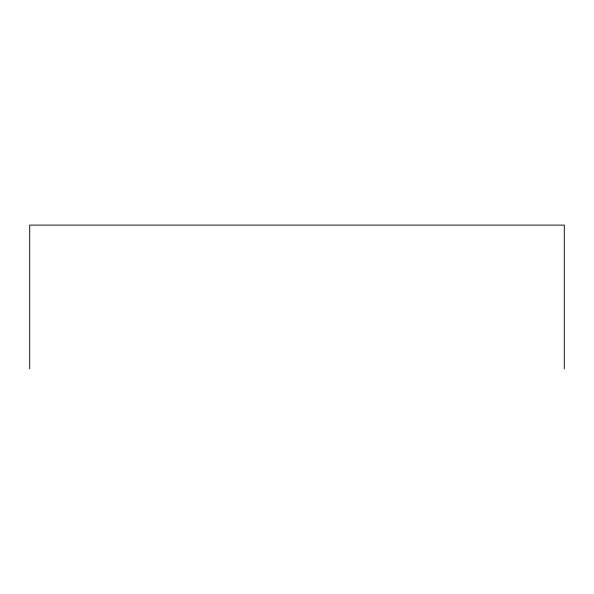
<?xml version="1.0" encoding="UTF-8"?>
<svg xmlns="http://www.w3.org/2000/svg" width="594" height="594" viewBox="0 0 594 594"><rect width="100%" height="100%" fill="white"/><g stroke="black" fill="none" stroke-linecap="round" stroke-linejoin="round"><path stroke-width="0.89" d="M564.3 368.896L564.3 225.104L29.7 225.104L29.7 368.896"/></g></svg>
